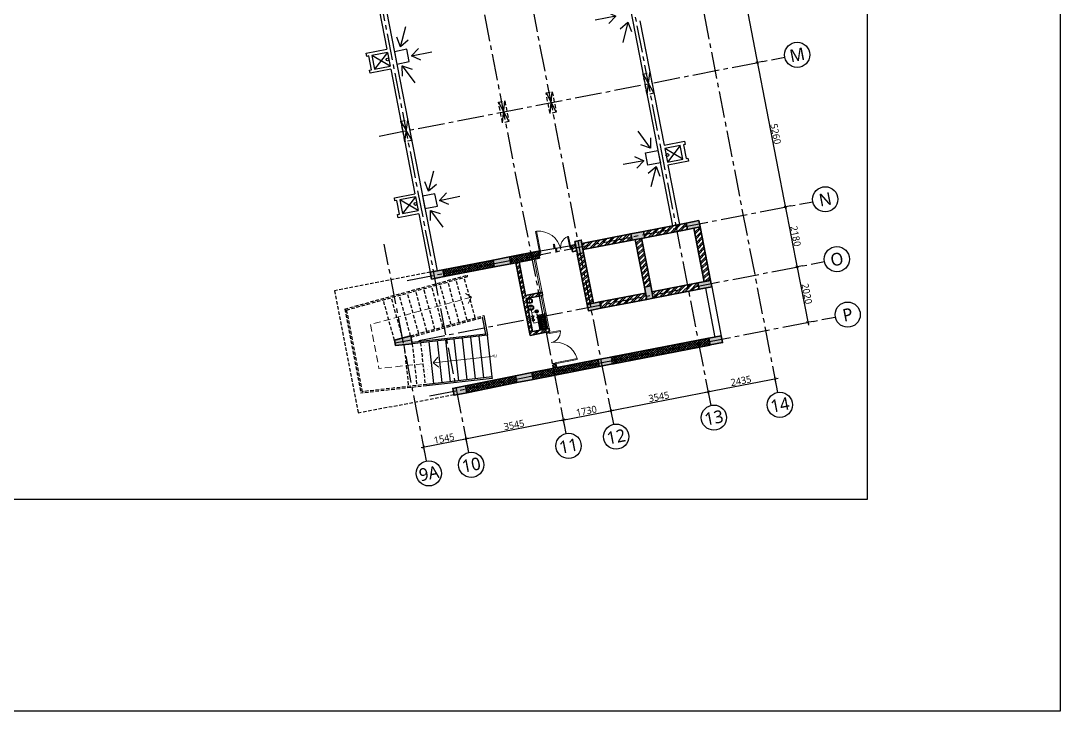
# Model space of a CAD drawing. Header units: millimetres. Extents: x -1107453 to -240403, y -265431 to 143409.
# Drawn here: x -277557 to -240403, y -265431 to -240761 of the extents above; entities that cross this region are included whole.
import ezdxf
from ezdxf.enums import TextEntityAlignment as Align

# ---------------------------------------------------------------- set-up
doc = ezdxf.new("R2010")
doc.units = ezdxf.units.MM
doc.header["$MEASUREMENT"] = 0
for name, pattern in [('ACAD_ISO05W100', [36, 24, -3, 0, -3, 0, -3, 0, -3]), ('CENTER2', [28.575, 19.05, -3.175, 3.175, -3.175]), ('DASHED', [0.75, 0.5, -0.25]), ('DASHED2', [0.375, 0.25, -0.125]), ('HIDDEN', [0.375, 0.25, -0.125]), ('HIDDEN2', [4.7625, 3.175, -1.5875])]:
    doc.linetypes.add(name, pattern=pattern)
for name, color, linetype in [('A-Anno-Dims', 7, 'Continuous'), ('A-Anno-Grid Lines', 154, 'Continuous'), ('A-Detail Lines 10', 8, 'Continuous'), ('A-Elevation', 4, 'Continuous'), ('A-Steps', 3, 'Continuous'), ('A-Wall Patt', 8, 'Continuous'), ('Anno_Labels', 7, 'Continuous'), ('S-Conc Patt', 9, 'Continuous')]:
    doc.layers.add(name, color=color, linetype=linetype)
for name, color, linetype, lineweight in [('A-Detail Lines', 8, 'Continuous', 25), ('A-Door', 4, 'Continuous', 9), ('A-Wall Sec', 1, 'Continuous', 30), ('A-WIN', 5, 'Continuous', 25), ('column hatch', 12, 'Continuous', 5), ('S-Concrete', 40, 'Continuous', 30), ('STAIR', 3, 'Continuous', 9), ('text', 7, 'Continuous', 9), ('Wall HATCH', 8, 'Continuous', 15)]:
    doc.layers.add(name, color=color, linetype=linetype, lineweight=lineweight)
doc.styles.get("Standard").update_dxf_attribs({"font": 'trebuc.ttf'})
doc.dimstyles.new('DIM 1', dxfattribs={"dimtxt": 185, "dimasz": 200, "dimexe": 100, "dimexo": 50, "dimgap": 125, "dimtad": 3, "dimdec": 0, "dimtxsty": 'Standard', "dimblk": 'OBLIQUE', "dimcen": 250, "dimdle": 100, "dimclrd": 256, "dimclre": 256, "dimclrt": 256, "dimadec": 0, "dimazin": 0, "dimtfac": 1, "dimtdec": 0, "dimtmove": 1, "dimatfit": 3, "dimldrblk": 'OBLIQUE', "dimfxl": 1, "dimlwd": -1, "dimlwe": -1, "dimarcsym": 0})
doc.dimstyles.new('IIITD_WD_L @ 100', dxfattribs={"dimscale": 100, "dimtxt": 2.5, "dimasz": 1, "dimexe": 0.5, "dimexo": 0.25, "dimgap": 0.3, "dimtad": 1, "dimdec": 0, "dimrnd": 1, "dimzin": 0, "dimdsep": 46, "dimtxsty": 'Standard', "dimblk": 'ARCHTICK', "dimcen": 0.2, "dimdle": 1, "dimclrd": 8, "dimclre": 8, "dimadec": 0, "dimazin": 0, "dimtfac": 1, "dimtdec": 0, "dimtofl": 0, "dimtmove": 0, "dimatfit": 0, "dimfxl": 2, "dimfxlon": 1, "dimtolj": 1, "dimtzin": 0, "dimlwd": -1, "dimlwe": -1, "dimarcsym": 0})
pattern_1 = [(45, (0, -68461.446), (-44.194174, 44.194174), []), (135, (0, -68461.446), (-44.194174, -44.194174), [])]

# ---------------------------------------------------------------- blocks, each defined once
blk = doc.blocks.new('Door 1200')
at = {"layer": 'A-Door', "color": 5, "lineweight": 18}
for p, q in [((524084, 16182), (524084, 16132)), ((524084, 16182), (524159, 16182)), ((524084, 16132), (524124, 16132)), ((524124, 16147), (524124, 16132)), ((524159, 16147), (524124, 16147)), ((524159, 16182), (524159, 16147)), ((524159, 16147), (524557, 16147)), ((524159, 16112), (524159, 16147)), ((524159, 16112), (524557, 16112)), ((524557, 16147), (524557, 16112)), ((524084, 15032), (524124, 15032)), ((524084, 14982), (524084, 15032)), ((524084, 14982), (524159, 14982)), ((524124, 15017), (524124, 15032)), ((524159, 15017), (524124, 15017)), ((524159, 15052), (524159, 15017)), ((524159, 15052), (524958, 15052)), ((524159, 14982), (524159, 15017)), ((524159, 15017), (524958, 15017)), ((524958, 15017), (524958, 15052))]:
    blk.add_line(p, q, dxfattribs=at)
at = {"layer": 'A-Door', "lineweight": 18}
for centre, radius, start, end in [((524155, 16193), 411, 270.5695, 348.692), ((524157, 14978), 804, 5.3148, 89.8715)]:
    blk.add_arc(centre, radius, start, end, dxfattribs=at)
blk = doc.blocks.new('s g h s l')
at = {"layer": 'S-Conc Patt'}
blk.add_hatch(color=256, dxfattribs=at).paths.add_polyline_path([(521138, -8797), (521138, -9087), (521738, -9040), (521738, -8844)])
at = {"layer": 'A-Elevation', "linetype": 'HIDDEN2', "ltscale": 40}
for p, q in [((523272, -7411), (518738, -7052)), ((518738, -7102), (518738, -7052)), ((523222, -7457), (518738, -7102)), ((523272, -7411), (523272, -10474)), ((523222, -7457), (523222, -10428)), ((521138, -8797), (518438, -8583)), ((521138, -8847), (518488, -8637)), ((520906, -10610), (523222, -10428)), ((520919, -10659), (523272, -10474))]:
    blk.add_line(p, q, dxfattribs=at)
at = {"layer": 'A-Elevation'}
for p, q in [((518438, -8583), (518438, -9300)), ((518488, -9245), (518488, -8637)), ((518438, -9300), (521138, -9087)), ((518488, -9245), (521138, -9037)), ((518566, -10794), (520906, -10610)), ((518570, -10844), (520919, -10659)), ((518566, -10794), (518570, -10844))]:
    blk.add_line(p, q, dxfattribs=at)
at = {"layer": 'A-Steps', "linetype": 'DASHED2', "ltscale": 500}
for p, q in [((518748, -8607), (518866, -7112)), ((519047, -8631), (519165, -7136)), ((519346, -8655), (519464, -7159)), ((519645, -8678), (519763, -7183)), ((519944, -8702), (520062, -7207)), ((520243, -8726), (520361, -7230)), ((520542, -8749), (520660, -7254)), ((520841, -8773), (520960, -7278)), ((521140, -8797), (521259, -7301)), ((521439, -8821), (521558, -7325)), ((521738, -8844), (521857, -7349)), ((520841, -9111), (520960, -10606)), ((521140, -9087), (521259, -10583)), ((521439, -9064), (521558, -10559))]:
    blk.add_line(p, q, dxfattribs=at)
at = {"layer": 'A-Steps'}
for p, q in [((518747, -9275), (518865, -10771)), ((519046, -9252), (519164, -10747)), ((519346, -9228), (519463, -10723)), ((519645, -9205), (519762, -10700)), ((519944, -9181), (520061, -10676)), ((520243, -9158), (520360, -10653)), ((520542, -9134), (520659, -10629)), ((518448, -9299), (518566, -10794))]:
    blk.add_line(p, q, dxfattribs=at)
at = {"layer": 'S-Concrete'}
blk.add_lwpolyline([(521138, -8797), (521738, -8844), (521738, -9040), (521138, -9087), (521138, -8797)], dxfattribs=at)
at = {"layer": 'STAIR', "color": 5, "const_width": 1}
for points in [[(520486, -9052), (520732, -9977), (520660, -10026), (520830, -9989), (520750, -10043), (520925, -10679)], [(520672, -9052), (520918, -9977), (520846, -10026), (521016, -9989), (520936, -10043), (521111, -10679)]]:
    blk.add_lwpolyline(points, dxfattribs=at)
at = {"layer": 'text'}
for p, q in [((518738, -7854), (518932, -7688)), ((518738, -7854), (518904, -8048)), ((518438, -10077), (520531, -9895)), ((520531, -9895), (520336, -9731)), ((520531, -9895), (520367, -10090))]:
    blk.add_line(p, q, dxfattribs=at)
at = {"layer": 'text', "linetype": 'DASHED2', "ltscale": 1000}
for p, q in [((518738, -7854), (522472, -8128)), ((522472, -8128), (522472, -9726)), ((520888, -9864), (522472, -9726))]:
    blk.add_line(p, q, dxfattribs=at)
at = {"layer": 'text', "insert": (518237, -10029), "char_height": 100, "width": 230.66, "attachment_point": 1}
blk.add_mtext('{\\fArial|b0|i0|c0|p34;UP}', dxfattribs=at)
blk = doc.blocks.new('f h')
at = {"layer": 'A-WIN'}
for p, q in [((1010874, -78570), (1010972, -78570)), ((1010874, -78570), (1010972, -78734)), ((1010972, -78570), (1010874, -78734)), ((1010874, -78734), (1010972, -78734)), ((1011088, -78536), (1011088, -79120)), ((1011088, -78575), (1011368, -78575)), ((1011368, -78536), (1011368, -79120)), ((1011088, -79081), (1011368, -79081))]:
    blk.add_line(p, q, dxfattribs=at)
at = {"layer": 'A-WIN', "ltscale": 50}
for centre, radius in [((1010925, -78023), 93.8), ((1010925, -78023), 75), ((1010924, -78269), 93.8), ((1010924, -78269), 75)]:
    blk.add_circle(centre, radius, dxfattribs=at)
at = {"layer": 'A-WIN'}
blk.add_circle((1011100, -78441), 56.6, dxfattribs=at)
at = {"layer": 'Wall HATCH'}
for p, q in [((1010923, -78570), (1010923, -78344)), ((1010923, -78441), (1011044, -78441)), ((1010923, -78828), (1010923, -78734)), ((1011140, -78401), (1011060, -78481)), ((1011140, -78481), (1011060, -78401)), ((1011123, -78575), (1011123, -79081)), ((1011158, -78575), (1011158, -79081)), ((1011193, -78575), (1011193, -79081)), ((1011228, -78575), (1011228, -79081)), ((1011263, -78575), (1011263, -79081)), ((1011298, -78575), (1011298, -79081)), ((1011333, -78575), (1011333, -79081)), ((1011088, -78828), (1010923, -78828))]:
    blk.add_line(p, q, dxfattribs=at)
at = {"layer": 'Wall HATCH', "ltscale": 50}
for centre in [(1010899, -77997), (1010897, -78242)]:
    blk.add_arc(centre, 37.5, 314.6267, 134.6267, dxfattribs=at)
at = {"layer": 'Wall HATCH'}
for centre in [(1010950, -78296), (1010952, -78050)]:
    blk.add_arc(centre, 37.5, 134.6267, 314.6267, dxfattribs=at)
blk = doc.blocks.new('DROP')
at = {"layer": 'A-Detail Lines'}
h = blk.add_hatch(dxfattribs=at)
h.set_pattern_fill('ANSI31', color=256, scale=100, angle=-90, style=0)
h.set_pattern_definition([(45, (-30796.783, -8736.205), (8.838835, -8.838835), [])])
h.paths.add_polyline_path([(-46, 0), (-46, -147), (-75, -147), (-75, 0)])
h.paths.add_polyline_path([(0, 147), (0, 0), (-30, 0), (-30, 147)])
for p, q in [((-46, -147), (-46, 0)), ((0, 0), (0, 148))]:
    blk.add_line(p, q, dxfattribs=at)
blk = doc.blocks.new('_Oblique')
at = {"color": 0, "linetype": 'ByBlock', "lineweight": -2}
blk.add_line((-0.5, -0.5), (0.5, 0.5), dxfattribs=at)
blk = doc.blocks.new('column 2.05')
at = {"layer": 'S-Conc Patt'}
h = blk.add_hatch(color=256, dxfattribs=at)
h.paths.add_polyline_path([(-394489, -157156), (-394739, -157156), (-394739, -157906), (-394489, -157906)])
h.paths.add_polyline_path([(-394489, -160616), (-394739, -160616), (-394739, -161366), (-394489, -161366)])
h.paths.add_polyline_path([(-363886, -185345), (-363838, -185590), (-364290, -185678), (-364338, -185433)])
h.paths.add_polyline_path([(-389204, -185761), (-389204, -186011), (-389653, -186011), (-389653, -185761)])
h.paths.add_polyline_path([(-389454, -165531), (-389204, -165531), (-389204, -166281), (-389454, -166281)])
h.paths.add_polyline_path([(-400709, -160616), (-400459, -160616), (-400459, -161366), (-400709, -161366)])
h.paths.add_polyline_path([(-389204, -160616), (-389454, -160616), (-389454, -161366), (-389204, -161366)])
h.paths.add_polyline_path([(-392989, -160616), (-392759, -160616), (-392759, -161366), (-392989, -161366)])
h.paths.add_polyline_path([(-358090, -158586), (-357845, -158538), (-357702, -159274), (-357947, -159322)])
h.paths.add_polyline_path([(-359974, -180182), (-359748, -180138), (-359661, -180590), (-359886, -180634)])
h.paths.add_polyline_path([(-361508, -184866), (-361460, -185111), (-362049, -185226), (-362097, -184980)])
h.paths.add_polyline_path([(-355128, -181578), (-355084, -181804), (-355531, -181891), (-355575, -181665)])
h.paths.add_polyline_path([(-359085, -182347), (-359041, -182573), (-359492, -182661), (-359536, -182435)])
h.paths.add_polyline_path([(-355545, -179439), (-355501, -179664), (-355952, -179752), (-355996, -179526)])
h.paths.add_polyline_path([(-357487, -181813), (-357262, -181769), (-357176, -182211), (-357402, -182254)])
h.paths.add_polyline_path([(-357523, -179823), (-357479, -180049), (-357930, -180137), (-357974, -179911)])
h.paths.add_polyline_path([(-394489, -183751), (-394489, -183981), (-394939, -183981), (-394939, -183751)])
h.paths.add_polyline_path([(-394489, -181916), (-394719, -181916), (-394719, -181456), (-394489, -181456)])
h.paths.add_polyline_path([(-398529, -183751), (-398529, -183981), (-398979, -183981), (-398979, -183751)])
h.paths.add_polyline_path([(-398528, -181571), (-398528, -181801), (-398979, -181801), (-398979, -181571)])
h.paths.add_polyline_path([(-396849, -183521), (-396619, -183521), (-396619, -183981), (-396849, -183981)])
h.paths.add_polyline_path([(-396504, -181571), (-396504, -181801), (-396964, -181801), (-396964, -181571)])
h.paths.add_polyline_path([(-365649, -160055), (-365423, -160011), (-365280, -160748), (-365506, -160791)])
h.paths.add_polyline_path([(-392989, -165531), (-392759, -165531), (-392759, -166281), (-392989, -166281)])
h.paths.add_polyline_path([(-358558, -184292), (-358510, -184538), (-359100, -184652), (-359147, -184407)])
h.paths.add_polyline_path([(-394488, -185761), (-394488, -186011), (-395088, -186011), (-395088, -185761)])
h.paths.add_polyline_path([(-391373, -181571), (-391373, -181821), (-391973, -181821), (-391973, -181571)])
h.paths.add_polyline_path([(-354745, -183551), (-354697, -183797), (-355138, -183882), (-355186, -183637)])
h.paths.add_polyline_path([(-391373, -185761), (-391373, -186011), (-391973, -186011), (-391973, -185761)])
h.paths.add_polyline_path([(-398528, -185761), (-398528, -186011), (-398978, -186011), (-398978, -185761)])
h.paths.add_polyline_path([(-362311, -180733), (-362264, -180979), (-362853, -181093), (-362900, -180848)])
h.paths.add_polyline_path([(-363949, -159725), (-363703, -159677), (-363560, -160413), (-363805, -160461)])
h.paths.add_polyline_path([(-369139, -160734), (-368893, -160686), (-368750, -161422), (-368995, -161470)])
h.paths.add_polyline_path([(-400709, -157156), (-400459, -157156), (-400459, -157906), (-400709, -157906)])
h.paths.add_polyline_path([(-358751, -155186), (-358506, -155138), (-358362, -155874), (-358608, -155922)])
h.paths.add_polyline_path([(-364609, -156328), (-364363, -156281), (-364220, -157017), (-364465, -157065)])
h.paths.add_polyline_path([(-364692, -181196), (-364645, -181442), (-365096, -181529), (-365144, -181284)])
h.paths.add_polyline_path([(-364711, -164880), (-364485, -164836), (-364342, -165572), (-364568, -165616)])
h.paths.add_polyline_path([(-368201, -165558), (-367955, -165511), (-367812, -166247), (-368058, -166295)])
h.paths.add_polyline_path([(-389204, -181571), (-389204, -181821), (-389653, -181821), (-389653, -181571)])
at = {"layer": 'A-Detail Lines 10'}
for p, q in [((-357535, -174202), (-357147, -174891)), ((-357392, -174938), (-357290, -174154)), ((-361006, -174877), (-360637, -175569)), ((-360862, -175613), (-360780, -174833)), ((-362704, -175207), (-362335, -175899)), ((-362561, -175943), (-362478, -175163)), ((-366193, -175885), (-365805, -176574)), ((-366050, -176621), (-365948, -175837))]:
    blk.add_line(p, q, dxfattribs=at)
at = {"layer": 'S-Concrete', "color": 3, "linetype": 'DASHED', "lineweight": -3, "ltscale": 300}
for points in [[(-357535, -174202), (-357290, -174154), (-357147, -174891), (-357392, -174938)], [(-366193, -175885), (-365948, -175837), (-365805, -176574), (-366050, -176621)]]:
    blk.add_lwpolyline(points, close=True, dxfattribs=at)
for points in [[(-361006, -174877), (-360780, -174833), (-360637, -175569), (-360862, -175613), (-361006, -174877)], [(-362704, -175207), (-362478, -175163), (-362335, -175899), (-362561, -175943), (-362704, -175207)]]:
    blk.add_lwpolyline(points, dxfattribs=at)
at = {"layer": 'S-Concrete', "lineweight": 35}
for points in [[(-355545, -179439), (-355501, -179664), (-355952, -179752), (-355996, -179526), (-355545, -179439)], [(-359974, -180182), (-359748, -180138), (-359661, -180590), (-359886, -180634), (-359974, -180182)], [(-357523, -179823), (-357479, -180049), (-357930, -180137), (-357974, -179911), (-357523, -179823)], [(-364692, -181196), (-364645, -181442), (-365096, -181529), (-365144, -181284), (-364692, -181196)], [(-355128, -181578), (-355084, -181804), (-355531, -181891), (-355575, -181665), (-355128, -181578)], [(-357487, -181813), (-357262, -181769), (-357176, -182211), (-357402, -182254), (-357487, -181813)], [(-359085, -182347), (-359041, -182573), (-359492, -182661), (-359536, -182435), (-359085, -182347)], [(-354745, -183551), (-354697, -183797), (-355138, -183882), (-355186, -183637), (-354745, -183551)], [(-358558, -184292), (-358510, -184538), (-359100, -184652), (-359147, -184407), (-358558, -184292)], [(-363886, -185345), (-363838, -185590), (-364290, -185678), (-364338, -185433), (-363886, -185345)]]:
    blk.add_lwpolyline(points, dxfattribs=at)
for points in [[(-362311, -180733), (-362264, -180979), (-362853, -181093), (-362900, -180848), (-362311, -180733)], [(-361508, -184866), (-361460, -185111), (-362049, -185226), (-362097, -184980), (-361508, -184866)]]:
    blk.add_lwpolyline(points, close=True, dxfattribs=at)
blk = doc.blocks.new('Grid Head')
blk.add_circle((0, 0), 3)
at = {"layer": 'Anno_Labels'}
blk.add_attdef('GRID_NAME', text='', height=3, dxfattribs=at).set_placement((0, 0), align=Align.MIDDLE_CENTER)
blk = doc.blocks.new('_ArchTick')
at = {"color": 0, "linetype": 'ByBlock', "const_width": 0.15}
blk.add_lwpolyline([(-0.5, -0.5), (0.5, 0.5)], dxfattribs=at)
blk = doc.blocks.new('*D1101')
at = {"layer": 'A-Anno-Dims', "color": 8, "transparency": 16777216}
for p, q in [((545837, -12400), (549513, -11685)), ((549453, -11901), (549405, -11655)), ((545973, -12577), (545925, -12332))]:
    blk.add_line(p, q, dxfattribs=at)
at = {"layer": 'A-Anno-Dims', "color": 8, "transparency": 16777216, "xscale": 100, "yscale": 100, "zscale": 100}
for p, rotation in [((549415, -11704), 11.00000000000686), ((545935, -12381), 191.0000000000068)]:
    blk.add_blockref('_ArchTick', p, dxfattribs=dict(at, rotation=rotation))
at = {"layer": 'A-Anno-Dims', "color": 0, "transparency": 16777216, "insert": (547645, -11888), "char_height": 250, "attachment_point": 5, "rotation": 11}
blk.add_mtext('\\A1;3545', dxfattribs=at)
blk = doc.blocks.new('_Open90')
at = {"color": 0, "linetype": 'ByBlock', "lineweight": -2}
for p, q in [((0, 0), (-1, 0)), ((-0.5, 0.5), (0, 0)), ((0, 0), (-0.5, -0.5))]:
    blk.add_line(p, q, dxfattribs=at)
blk = doc.blocks.new('*D1102')
at = {"layer": 'A-Anno-Dims', "color": 8, "transparency": 16777216}
for p, q in [((549317, -11724), (551211, -11355)), ((551151, -11571), (551104, -11325)), ((549453, -11901), (549405, -11655))]:
    blk.add_line(p, q, dxfattribs=at)
at = {"layer": 'A-Anno-Dims', "color": 8, "transparency": 16777216, "xscale": 100, "yscale": 100, "zscale": 100}
for p, rotation in [((551113, -11374), 10.99999999058284), ((549415, -11704), 190.9999999905828)]:
    blk.add_blockref('_ArchTick', p, dxfattribs=dict(at, rotation=rotation))
at = {"layer": 'A-Anno-Dims', "color": 0, "transparency": 16777216, "insert": (550234, -11385), "char_height": 250, "attachment_point": 5, "rotation": 11}
blk.add_mtext('\\A1;1730', dxfattribs=at)
blk = doc.blocks.new('*D1103')
at = {"layer": 'A-Anno-Dims', "color": 8, "transparency": 16777216}
for p, q in [((551015, -11393), (554691, -10679)), ((554631, -10894), (554583, -10649)), ((551151, -11571), (551104, -11325))]:
    blk.add_line(p, q, dxfattribs=at)
at = {"layer": 'A-Anno-Dims', "color": 8, "transparency": 16777216, "xscale": 100, "yscale": 100, "zscale": 100}
for p, rotation in [((554593, -10698), 10.99999999058284), ((551113, -11374), 190.9999999905828)]:
    blk.add_blockref('_ArchTick', p, dxfattribs=dict(at, rotation=rotation))
at = {"layer": 'A-Anno-Dims', "color": 0, "transparency": 16777216, "insert": (552823, -10882), "char_height": 250, "attachment_point": 5, "rotation": 11}
blk.add_mtext('\\A1;3545', dxfattribs=at)
blk = doc.blocks.new('*D1104')
at = {"layer": 'A-Anno-Dims', "color": 8, "transparency": 16777216}
for p, q in [((554495, -10717), (557082, -10214)), ((557022, -10430), (556974, -10184)), ((554631, -10894), (554583, -10649))]:
    blk.add_line(p, q, dxfattribs=at)
at = {"layer": 'A-Anno-Dims', "color": 8, "transparency": 16777216, "xscale": 100, "yscale": 100, "zscale": 100}
for p, rotation in [((556983, -10233), 10.99999999058284), ((554593, -10698), 190.9999999905828)]:
    blk.add_blockref('_ArchTick', p, dxfattribs=dict(at, rotation=rotation))
at = {"layer": 'A-Anno-Dims', "color": 0, "transparency": 16777216, "insert": (555758, -10311), "char_height": 250, "attachment_point": 5, "rotation": 11}
blk.add_mtext('\\A1;2435', dxfattribs=at)
blk = doc.blocks.new('*D1124')
at = {"layer": 'A-Anno-Dims', "color": 8, "transparency": 16777216}
for p, q in [((557544, -4063), (557298, -4111)), ((557328, -4003), (557783, -6339)), ((557960, -6203), (557714, -6251))]:
    blk.add_line(p, q, dxfattribs=at)
at = {"layer": 'A-Anno-Dims', "color": 8, "transparency": 16777216, "xscale": 100, "yscale": 100, "zscale": 100}
for p, rotation in [((557348, -4101), 101.0000000010404), ((557764, -6241), 281.0000000010404)]:
    blk.add_blockref('_ArchTick', p, dxfattribs=dict(at, rotation=rotation))
at = {"layer": 'A-Anno-Dims', "color": 0, "transparency": 16777216, "insert": (557710, -5141), "char_height": 250, "attachment_point": 5, "rotation": 281}
blk.add_mtext('\\A1;2180', dxfattribs=at)
blk = doc.blocks.new('*D1125')
at = {"layer": 'A-Anno-Dims', "color": 8, "transparency": 16777216}
for p, q in [((557960, -6203), (557714, -6251)), ((557744, -6143), (558168, -8322)), ((558345, -8186), (558100, -8233))]:
    blk.add_line(p, q, dxfattribs=at)
at = {"layer": 'A-Anno-Dims', "color": 8, "transparency": 16777216, "xscale": 100, "yscale": 100, "zscale": 100}
for p, rotation in [((557764, -6241), 101.0000000010405), ((558149, -8224), 281.0000000010405)]:
    blk.add_blockref('_ArchTick', p, dxfattribs=dict(at, rotation=rotation))
at = {"layer": 'A-Anno-Dims', "color": 0, "transparency": 16777216, "insert": (558111, -7202), "char_height": 250, "attachment_point": 5, "rotation": 281}
blk.add_mtext('\\A1;2020', dxfattribs=at)
blk = doc.blocks.new('*D1127')
at = {"layer": 'A-Anno-Dims', "color": 8, "transparency": 16777216}
for p, q in [((555321, 6324), (556363, 964)), ((555537, 6264), (555291, 6216)), ((556540, 1100), (556295, 1053))]:
    blk.add_line(p, q, dxfattribs=at)
at = {"layer": 'A-Anno-Dims', "color": 8, "transparency": 16777216, "xscale": 100, "yscale": 100, "zscale": 100}
for p, rotation in [((555340, 6226), 101.0000000010405), ((556344, 1062), 281.0000000010405)]:
    blk.add_blockref('_ArchTick', p, dxfattribs=dict(at, rotation=rotation))
at = {"layer": 'A-Anno-Dims', "color": 0, "transparency": 16777216, "insert": (555997, 3674), "char_height": 250, "attachment_point": 5, "rotation": 281}
blk.add_mtext('\\A1;5260', dxfattribs=at)
blk = doc.blocks.new('*D1128')
at = {"layer": 'A-Anno-Dims', "color": 8, "transparency": 16777216}
for p, q in [((556325, 1160), (557367, -4199)), ((556540, 1100), (556295, 1053)), ((557544, -4063), (557298, -4111))]:
    blk.add_line(p, q, dxfattribs=at)
at = {"layer": 'A-Anno-Dims', "color": 8, "transparency": 16777216, "xscale": 100, "yscale": 100, "zscale": 100}
for p, rotation in [((556344, 1062), 101.0000000010405), ((557348, -4101), 281.0000000010405)]:
    blk.add_blockref('_ArchTick', p, dxfattribs=dict(at, rotation=rotation))
at = {"layer": 'A-Anno-Dims', "color": 0, "transparency": 16777216, "insert": (557000, -1489), "char_height": 250, "attachment_point": 5, "rotation": 281}
blk.add_mtext('\\A1;5260', dxfattribs=at)
blk = doc.blocks.new('*D1130')
at = {"layer": 'A-Anno-Dims', "color": 8, "transparency": 16777216}
for p, q in [((544321, -12695), (546033, -12362)), ((544457, -12872), (544409, -12626)), ((545973, -12577), (545925, -12332))]:
    blk.add_line(p, q, dxfattribs=at)
at = {"layer": 'A-Anno-Dims', "color": 8, "transparency": 16777216, "xscale": 100, "yscale": 100, "zscale": 100}
for p, rotation in [((544419, -12676), 191.0000000000077), ((545935, -12381), 11.00000000000771)]:
    blk.add_blockref('_ArchTick', p, dxfattribs=dict(at, rotation=rotation))
at = {"layer": 'A-Anno-Dims', "color": 0, "transparency": 16777216, "insert": (545147, -12374), "char_height": 250, "attachment_point": 5, "rotation": 11}
blk.add_mtext('\\A1;1545', dxfattribs=at)
blk = doc.blocks.new('Grid Girls Hostel')
at = {"layer": 'A-Anno-Dims'}
blk.add_line((543390.7, -8958.9), (543979.8, -8845), dxfattribs=at)
at = {"layer": 'A-Anno-Grid Lines', "linetype": 'CENTER2', "ltscale": 50}
for p, q in [((546030.4, -12871.7), (538541, 25657.8)), ((557078.8, -10724.1), (550388.2, 23696.3)), ((551208.5, -11865.1), (544521.1, 22538.2)), ((549510.2, -12195.2), (542822.9, 22208.1)), ((554688.3, -11188.7), (550425.3, 10742.6)), ((542821.1, -1566.3), (557324.7, 1252.9)), ((543824.8, -6729.7), (558328.3, -3910.5)), ((544516.2, -13176.5), (543009.3, -5424.5)), ((544241.4, -8869.5), (558745, -6050.3)), ((544626.8, -10852.3), (559130.4, -8033.1))]:
    blk.add_line(p, q, dxfattribs=at)
at = {"layer": 'A-Anno-Dims'}
ref = blk.add_blockref('Grid Head', (557766.4, 1338.7), dxfattribs=dict(at, xscale=150, yscale=150, zscale=150, rotation=11.00000000000715))
ref.add_attrib('GRID_NAME', 'M', dxfattribs={"layer": '0', "height": 450, "rotation": 11}).set_placement((557766.4, 1338.7), align=Align.MIDDLE_CENTER)
ref = blk.add_blockref('Grid Head', (558770, -3824.6), dxfattribs=dict(at, xscale=150, yscale=150, zscale=150, rotation=11.00000000000715))
ref.add_attrib('GRID_NAME', 'N', dxfattribs={"layer": '0', "height": 450, "rotation": 11}).set_placement((558770, -3824.6), align=Align.MIDDLE_CENTER)
ref = blk.add_blockref('Grid Head', (559186.7, -5964.5), dxfattribs=dict(at, xscale=150, yscale=150, zscale=150, rotation=11.00000000000715))
ref.add_attrib('GRID_NAME', 'O', dxfattribs={"layer": '0', "height": 450, "rotation": 11}).set_placement((559186.7, -5964.5), align=Align.MIDDLE_CENTER)
ref = blk.add_blockref('Grid Head', (559572.1, -7947.2), dxfattribs=dict(at, xscale=150, yscale=150, zscale=150, rotation=11.00000000000715))
ref.add_attrib('GRID_NAME', 'P', dxfattribs={"layer": '0', "height": 450, "rotation": 11}).set_placement((559572.1, -7947.2), align=Align.MIDDLE_CENTER)
ref = blk.add_blockref('Grid Head', (557148.1, -11169), dxfattribs=dict(at, xscale=150, yscale=150, zscale=150, rotation=11.00000000000739))
ref.add_attrib('GRID_NAME', '14', dxfattribs={"layer": '0', "height": 450, "rotation": 11}).set_placement((557148.1, -11169), align=Align.MIDDLE_CENTER)
ref = blk.add_blockref('Grid Head', (554790.7, -11627.2), dxfattribs=dict(at, xscale=150, yscale=150, zscale=150, rotation=11.00000000000739))
ref.add_attrib('GRID_NAME', '13', dxfattribs={"layer": '0', "height": 450, "rotation": 11}).set_placement((554790.7, -11627.2), align=Align.MIDDLE_CENTER)
ref = blk.add_blockref('Grid Head', (551295, -12306.7), dxfattribs=dict(at, xscale=149.9999999999999, yscale=149.9999999999999, zscale=149.9999999999999, rotation=11.00000000000739))
ref.add_attrib('GRID_NAME', '12', dxfattribs={"layer": '0', "height": 450, "rotation": 11}).set_placement((551295, -12306.7), align=Align.MIDDLE_CENTER)
ref = blk.add_blockref('Grid Head', (549596.1, -12637), dxfattribs=dict(at, xscale=150, yscale=150, zscale=150, rotation=11.00000000000739))
ref.add_attrib('GRID_NAME', '11', dxfattribs={"layer": '0', "height": 450, "rotation": 11}).set_placement((549596.1, -12637), align=Align.MIDDLE_CENTER)
ref = blk.add_blockref('Grid Head', (546116.2, -13313.4), dxfattribs=dict(at, xscale=150, yscale=150, zscale=150, rotation=11.00000000000739))
ref.add_attrib('GRID_NAME', '10', dxfattribs={"layer": '0', "height": 450, "rotation": 11}).set_placement((546116.2, -13313.4), align=Align.MIDDLE_CENTER)
ref = blk.add_blockref('Grid Head', (544602.1, -13618.3), dxfattribs=dict(at, xscale=150, yscale=150, zscale=150, rotation=11.00000000000739))
ref.add_attrib('GRID_NAME', '9A', dxfattribs={"layer": '0', "height": 450, "rotation": 11}).set_placement((544602.1, -13618.3), align=Align.MIDDLE_CENTER)
for base, p1, p2, angle, picture, middle in [((556343.9, 1062.2), (556321, 6416.2), (557324.7, 1252.9), 101, '*D1127', (555996.8, 3674)), ((557347.6, -4101.1), (557324.7, 1252.9), (558328.3, -3910.5), 101, '*D1128', (557000.5, -1489.4)), ((557763.5, -6241.1), (558328.3, -3910.5), (558744.3, -6050.5), 101, '*D1124', (557709.9, -5141.1)), ((558148.9, -8223.8), (558745, -6050.3), (559130.4, -8033.1), 101, '*D1125', (558110.5, -7202.5)), ((556983.4, -10233.2), (554688.3, -11188.7), (557078.8, -10724.1), 191, '*D1104', (555758.2, -10311.3)), ((554592.9, -10697.9), (551208.5, -11865.1), (554688.3, -11188.7), 191, '*D1103', (552823, -10881.8)), ((551113.1, -11374.3), (549510.2, -12195.2), (551208.5, -11865.1), 191, '*D1102', (550234, -11385.1))]:
    dim = blk.add_linear_dim(base=base, p1=p1, p2=p2, angle=angle, dimstyle='IIITD_WD_L @ 100', override={"dimtmove": 1, "dimldrblk": 'Open90', "dimarcsym": 1}, dxfattribs=at)
    dim.commit()
    dim.dimension.update_dxf_attribs({"geometry": picture, "text_midpoint": middle})
for p1, p2, distance, picture, middle in [((546030.4, -12871.7), (549510.2, -12195.2), 500, '*D1101', (547644.9, -11888.3)), ((544500.1, -13094), (546016.3, -12799.3), 426.3, '*D1130', (545147, -12374.4))]:
    dim = blk.add_aligned_dim(p1=p1, p2=p2, distance=distance, dimstyle='IIITD_WD_L @ 100', override={"dimldrblk": 'Open90', "dimarcsym": 1}, dxfattribs=at)
    dim.commit()
    dim.dimension.update_dxf_attribs({"geometry": picture, "text_midpoint": middle})

msp = doc.modelspace()

# ---------------------------------------------------------------- hatches: boundary and pattern name
at = {"layer": 'A-Wall Patt'}
h = msp.add_hatch(dxfattribs=at)
h.set_pattern_fill('ANSI32', color=256, scale=400, style=0)
h.set_pattern_definition([(45, (0, -68461.45), (-106.06602, 106.06602), []), (45, (70.71, -68461.45), (-106.06602, 106.06602), [])])
h.paths.add_polyline_path([(-258424.5, -253042.8), (-258537.4, -253064.7), (-258515.4, -253177.7), (-258402.5, -253155.7)])
h.paths.add_polyline_path([(-257729.5, -248756.7), (-257876.8, -248785.3), (-257832.9, -249011.1), (-257685.7, -248982.5)])
h.paths.add_polyline_path([(-255707.7, -248598), (-255751.6, -248372.2), (-257503.8, -248712.8), (-257459.9, -248938.6)])
h.paths.add_polyline_path([(-253729.7, -248213.5), (-253773.6, -247987.7), (-255300, -248284.4), (-255256.1, -248510.2)])
h.paths.add_polyline_path([(-259493.3, -250688.5), (-258904.4, -250574), (-258926.3, -250461.1), (-259515.3, -250575.6), (-259747.1, -249383), (-259860, -249405), (-259355.3, -252001.2), (-258653.5, -251864.8), (-258675.4, -251751.9), (-259264.4, -251866.4)])
h.paths.add_polyline_path([(-253313.1, -250353.2), (-253356.9, -250127.5), (-254997, -250446.3), (-254953.1, -250672)])
h.paths.add_polyline_path([(-255178.9, -250715.9), (-255222.8, -250490.1), (-256862.1, -250808.7), (-256818.2, -251034.5)])
h.paths.add_polyline_path([(-257437.9, -249051.5), (-257663.7, -249095.3), (-257313.6, -250896.5), (-257112.6, -250857.4), (-257092.7, -250827.8)])
h.paths.add_polyline_path([(-253278, -248126.6), (-253480.5, -248166), (-253499.2, -248193.8), (-253136.7, -250058.8), (-253106.9, -250078.9), (-252905.4, -250039.8)])
h.paths.add_polyline_path([(-255364.3, -248556.3), (-255397.3, -248534.1), (-255567.9, -248567.2), (-255590.1, -248600.2), (-255266.6, -250264.3), (-255040.8, -250220.4)])
h = msp.add_hatch(dxfattribs=at)
h.set_pattern_fill('ANSI37', color=256, scale=500, style=0)
h.set_pattern_definition(pattern_1)
h.paths.add_polyline_path([(-259010.9, -249239.9), (-259058.6, -248994.5), (-260088.6, -249194.7), (-260040.9, -249440.1)])
h.paths.add_polyline_path([(-260677.6, -249309.2), (-262469.7, -249657.6), (-262422, -249903), (-260629.9, -249554.6)])
h = msp.add_hatch(dxfattribs=at)
h.set_pattern_fill('ANSI37', color=256, scale=500, style=0)
h.set_pattern_definition(pattern_1)
h.paths.add_polyline_path([(-252925.7, -252345.9), (-252973.4, -252100.5), (-256477.9, -252781.7), (-256430.2, -253027)])
h = msp.add_hatch(dxfattribs=at)
h.set_pattern_fill('ANSI37', color=256, scale=500, style=0)
h.set_pattern_definition(pattern_1)
h.paths.add_polyline_path([(-256881.7, -253114.8), (-256929.4, -252869.4), (-259285.3, -253327.3), (-259237.6, -253572.7)])
h = msp.add_hatch(dxfattribs=at)
h.set_pattern_fill('ANSI37', color=256, scale=500, style=0)
h.set_pattern_definition([(45, (-260375.39, -253621.61), (-44.1942, 44.1942), []), (135, (-260375.39, -253621.61), (-44.1942, -44.1942), [])])
h.paths.add_polyline_path([(-259874.3, -253441.7), (-261663.3, -253806.3), (-261615.6, -254051.7), (-259826.6, -253687.1)])

# ---------------------------------------------------------------- linework, layer by layer
at = {"layer": 'A-Detail Lines', "ltscale": 15}
for p, q in [((-264353.3, -242378.4), (-265008.2, -241996.3)), ((-264448.7, -241887.6), (-264912.8, -242487.1)), ((-253982.1, -245211.5), (-254446.3, -245811.1)), ((-253886.7, -245702.3), (-254541.7, -245320.3)), ((-263445, -247050.9), (-263909.2, -247650.5)), ((-263349.6, -247541.7), (-264004.6, -247159.7))]:
    msp.add_line(p, q, dxfattribs=at)
at = {"layer": 'A-Detail Lines'}
msp.add_line((-259058.6, -248994.5), (-257877, -248785.3), dxfattribs=at)
msp.add_lwpolyline([(-307456.4, -213755.2), (-247302.7, -213755.2), (-247302.7, -257872.1), (-307456.4, -257872.1)], close=True, dxfattribs=at)
for points in [[(-263756.8, -241778.5), (-264198.5, -241864.4), (-264112.6, -242306.1), (-263670.9, -242220.3), (-263756.8, -241778.5)], [(-255223.9, -245478.7), (-254782.1, -245392.8), (-254696.3, -245834.6), (-255138, -245920.4), (-255223.9, -245478.7)], [(-262753.1, -246941.9), (-263194.8, -247027.8), (-263109, -247469.5), (-262667.3, -247383.6), (-262753.1, -246941.9)]]:
    msp.add_lwpolyline(points, dxfattribs=at)
for centre in [(-264450.1, -242142.5), (-254444.9, -245556.1), (-263446.4, -247305.9)]:
    msp.add_circle(centre, 50, dxfattribs=at)
at = {"layer": 'A-Door'}
for p, q in [((-258975.4, -250470.6), (-259207.2, -249278.1)), ((-258926.3, -250461.1), (-259158.1, -249268.6)), ((-258724.4, -251761.5), (-258953.5, -250583.5)), ((-258675.3, -251751.9), (-258904.4, -250574))]:
    msp.add_line(p, q, dxfattribs=at)
at = {"layer": 'A-Elevation'}
for p, q in [((-257273.6, -232572.4), (-254259.4, -248082.9)), ((-265617.2, -234566), (-262675.9, -249697.6)), ((-265335, -237327.9), (-264470.6, -241774.7)), ((-255427.6, -240760.5), (-254563.5, -245207.4)), ((-265206.8, -241917.8), (-264470.6, -241774.7)), ((-265184.9, -242030.7), (-265206.8, -241917.8)), ((-265121.1, -242018.3), (-265184.9, -242030.7)), ((-265025.7, -242509.1), (-265121.1, -242018.3)), ((-264448.7, -241887.6), (-265008.2, -241996.3)), ((-265008.2, -241996.3), (-264912.8, -242487.1)), ((-264448.7, -241887.6), (-264353.3, -242378.4)), ((-265089.5, -242521.5), (-265025.7, -242509.1)), ((-265067.6, -242634.4), (-265089.5, -242521.5)), ((-264331.3, -242491.3), (-265067.6, -242634.4)), ((-264912.8, -242487.1), (-264353.3, -242378.4)), ((-264331.3, -242491.3), (-263467, -246938)), ((-254563.5, -245207.4), (-253827.4, -245064.3)), ((-253982.1, -245211.5), (-254541.7, -245320.3)), ((-253886.7, -245702.3), (-253982.1, -245211.5)), ((-253805.4, -245177.2), (-253869.3, -245189.6)), ((-253869.3, -245189.6), (-253773.9, -245680.4)), ((-253827.4, -245064.3), (-253805.4, -245177.2)), ((-254541.5, -245320.2), (-254446.2, -245811.1)), ((-254446.3, -245811.1), (-253886.7, -245702.3)), ((-253688.1, -245780.9), (-254424.2, -245924)), ((-254424.2, -245924), (-254013.9, -248035.2)), ((-253773.9, -245680.4), (-253710, -245668)), ((-253710, -245668), (-253688.1, -245780.9)), ((-264203.2, -247081.1), (-263467, -246938)), ((-263445, -247050.9), (-264004.6, -247159.7)), ((-263445, -247050.9), (-263349.6, -247541.7)), ((-264181.2, -247194), (-264203.2, -247081.1)), ((-264117.4, -247181.6), (-264181.2, -247194)), ((-264022, -247672.4), (-264117.4, -247181.6)), ((-264004.6, -247159.7), (-263909.2, -247650.5)), ((-264085.8, -247684.8), (-264022, -247672.4)), ((-264063.9, -247797.7), (-264085.8, -247684.8)), ((-263327.7, -247654.6), (-264063.9, -247797.7)), ((-263909.2, -247650.5), (-263349.6, -247541.7)), ((-263327.7, -247654.6), (-262921.3, -249745.3)), ((-253087.3, -250309.3), (-252744.5, -252076.3)), ((-252861.5, -250265.5), (-252518.8, -252032.5))]:
    msp.add_line(p, q, dxfattribs=at)
at = {"layer": 'A-Elevation', "linetype": 'HIDDEN', "ltscale": 500}
for p, q in [((-262921, -249745.3), (-266339, -250406.2)), ((-266339, -250406.2), (-265492.7, -254782.8)), ((-262070.3, -254123.3), (-265492.7, -254782.8))]:
    msp.add_line(p, q, dxfattribs=at)
at = {"layer": 'A-Wall Patt'}
msp.add_lwpolyline([(-314710, -209679.9), (-240403.4, -209679.9), (-240403.4, -265431.2), (-314710, -265431.2)], close=True, dxfattribs=at)
at = {"layer": 'A-Wall Sec', "lineweight": 35}
for p, q in [((-253773.6, -247987.7), (-255300, -248284.4)), ((-253503.8, -248170.5), (-253131.8, -250083.8)), ((-253278, -248126.6), (-252906.1, -250039.9)), ((-255751.6, -248372.2), (-257503.8, -248712.8)), ((-255369, -248532.1), (-255040.8, -250220.4)), ((-255256.1, -248510.2), (-253729.7, -248213.5)), ((-257729.5, -248756.7), (-257876.8, -248785.3)), ((-257832.9, -249011.1), (-257876.8, -248785.3)), ((-257459.9, -248938.6), (-255707.7, -248598)), ((-255594.8, -248576), (-255266.6, -250264.3)), ((-260088.6, -249194.7), (-259058.6, -248994.5)), ((-260040.9, -249440.1), (-259010.9, -249239.9)), ((-259058.6, -248994.5), (-259010.9, -249239.9)), ((-257832.9, -249011.1), (-257685.7, -248982.5)), ((-257663.7, -249095.3), (-257313.6, -250896.5)), ((-257437.9, -249051.5), (-257087.8, -250852.6)), ((-260677.6, -249309.2), (-262469.7, -249657.6)), ((-262423.6, -249903.3), (-260629.9, -249554.6)), ((-259860, -249405), (-259355.3, -252001.2)), ((-259747.1, -249383), (-259515.3, -250575.6)), ((-254997, -250446.3), (-253356.9, -250127.5)), ((-254953.1, -250672), (-253313.1, -250353.2)), ((-258926.3, -250461.1), (-259515.3, -250575.6)), ((-258904.4, -250574), (-259493.3, -250688.5)), ((-259493.3, -250688.5), (-259264.4, -251866.4)), ((-258926.3, -250461.1), (-258904.4, -250574)), ((-256862.1, -250808.7), (-255222.8, -250490.1)), ((-256818.2, -251034.5), (-255178.9, -250715.9)), ((-258653.5, -251864.8), (-259355.3, -252001.2)), ((-258675.4, -251751.9), (-259264.4, -251866.4)), ((-258675.4, -251751.9), (-258653.5, -251864.8)), ((-259242.4, -251979.3), (-259242.4, -251979.3)), ((-252973.4, -252100.5), (-256477.9, -252781.7)), ((-256430.2, -253027), (-252925.7, -252345.9)), ((-256929.4, -252869.4), (-259285.3, -253327.3)), ((-259237.6, -253572.7), (-256881.7, -253114.8)), ((-258424.5, -253042.8), (-258537.4, -253064.7)), ((-258537.4, -253064.7), (-258515.4, -253177.6)), ((-258424.5, -253042.8), (-258402.5, -253155.7))]:
    msp.add_line(p, q, dxfattribs=at)
for points in [[(-261663.3, -253806.3), (-259874.3, -253441.7)], [(-259826.6, -253687.1), (-261615.6, -254051.7)]]:
    msp.add_lwpolyline(points, dxfattribs=at)

# ---------------------------------------------------------------- block references
at = {"layer": 'A-Anno-Grid Lines'}
msp.add_blockref('Grid Girls Hostel', (-807572.5, -243313.9), dxfattribs=at)
at = {"layer": 'A-Detail Lines', "linetype": 'ACAD_ISO05W100', "xscale": -1, "rotation": 190.0394416993888}
msp.add_blockref('DROP', (-258422.8, -248882), dxfattribs=at)
at = {"layer": 'column hatch', "xscale": -1}
for name, p, rotation in [('Door 1200', (-173618.9, -766448.4), 281.0128332483919), ('s g h s l', (246370, -144441.4), 10.94402931666557)]:
    msp.add_blockref(name, p, dxfattribs=dict(at, rotation=rotation))
at = {"layer": 'column hatch', "rotation": 10.99776458000732}
msp.add_blockref('Door 1200', (-770118.2, -367747.9), dxfattribs=at)
at = {"layer": 'S-Concrete'}
msp.add_blockref('column 2.05', (102222.7, -68461.4), dxfattribs=at)
at = {"layer": 'Wall HATCH', "rotation": 10.997490936025}
msp.add_blockref('f h', (-1266612.6, -367029.6), dxfattribs=at)

# ---------------------------------------------------------------- leaders
at = {"layer": 'A-Detail Lines'}
for points in [[(-256287.1, -240595.7), (-257024.3, -240733.8)], [(-263984.8, -241689.6), (-263798.1, -240963.3)], [(-255855, -240804.5), (-256041.7, -241530.9)], [(-263596.5, -242016.1), (-262861.3, -241868)], [(-263918.9, -242371.6), (-263473.7, -242975.2)], [(-255045.7, -245310.9), (-255490.9, -244707.3)], [(-255283.5, -245759), (-256020.6, -245897.1)], [(-262981.2, -246853), (-262794.5, -246126.6)], [(-254851.3, -245967.9), (-255038, -246694.2)], [(-262592.8, -247179.5), (-261857.6, -247031.4)], [(-262915.3, -247535), (-262470.1, -248138.5)]]:
    msp.add_leader(points, dimstyle='DIM 1', override={"dimasz": 300, "dimgap": 125, "dimtad": 0, "dimldrblk": 'Open90'}, dxfattribs=at)

doc.saveas('drawing.dxf')
